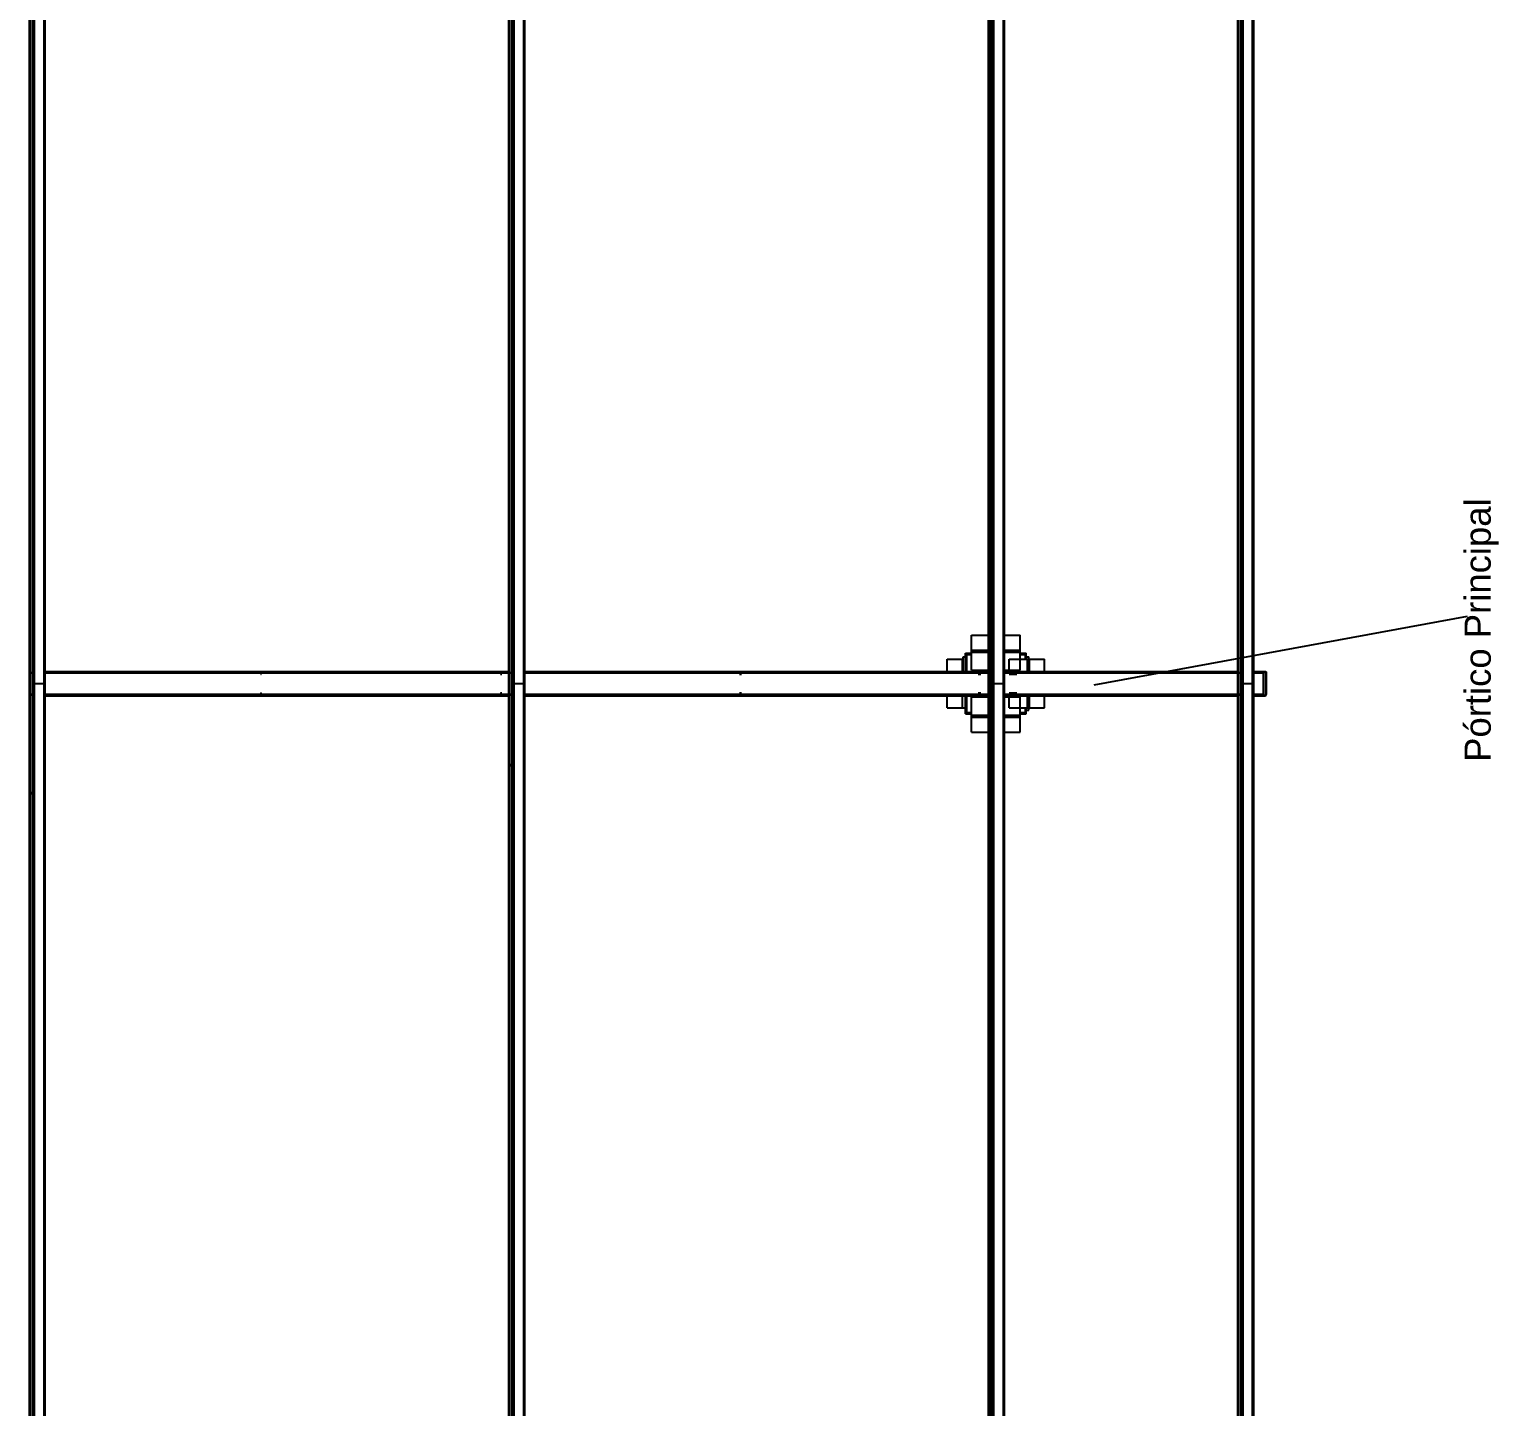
# Model space of a CAD drawing. Header units: millimetres. Extents: x 357 to 945, y 547 to 720.
# Drawn here: x 672.25 to 678.3, y 643.29 to 648.96 of the extents above; entities that cross this region are included whole.
import ezdxf

# ---------------------------------------------------------------- set-up
doc = ezdxf.new("R2010")
doc.units = ezdxf.units.MM
doc.layers.add('LCL-TEXTO4', color=4, linetype='Continuous')
doc.layers.add('PLANTA-VIS', color=7, linetype='Continuous')
doc.styles.add('ROMANS', font='arial.ttf')

msp = doc.modelspace()

# ---------------------------------------------------------------- linework, layer by layer
msp.add_line((678.16557, 646.54298), (676.62845, 646.25945))
at = {"layer": 'PLANTA-VIS'}
for p, q in [((672.24756, 646.26622), (672.24756, 650.11622)), ((672.25948, 646.26622), (672.25948, 650.11622)), ((672.26172, 646.26622), (672.26172, 650.11622)), ((672.26238, 646.26622), (672.26238, 650.11622)), ((672.26369, 646.26622), (672.26369, 650.11622)), ((672.26546, 646.26622), (672.26546, 650.11622)), ((672.26741, 646.26622), (672.26741, 650.11622)), ((672.30696, 646.26622), (672.30696, 650.11622)), ((672.3088, 646.26622), (672.3088, 650.11622)), ((672.31024, 646.26622), (672.31024, 650.11622)), ((672.31107, 646.26622), (672.31107, 650.11622)), ((672.31116, 646.26622), (672.31116, 650.11622)), ((674.22033, 646.26622), (674.22033, 650.11622)), ((674.22256, 646.26622), (674.22256, 650.11622)), ((674.23448, 646.26622), (674.23448, 650.11622)), ((674.23672, 646.26622), (674.23672, 650.11622)), ((674.23738, 646.26622), (674.23738, 650.11622)), ((674.23869, 646.26622), (674.23869, 650.11622)), ((674.24046, 646.26622), (674.24046, 650.11622)), ((674.24241, 646.26622), (674.24241, 650.11622)), ((674.28196, 646.26622), (674.28196, 650.11622)), ((674.2838, 646.26622), (674.2838, 650.11622)), ((674.28524, 646.26622), (674.28524, 650.11622)), ((674.28607, 646.26622), (674.28607, 650.11622)), ((674.28616, 646.26622), (674.28616, 650.11622)), ((676.19533, 646.26622), (676.19533, 650.11622)), ((676.19756, 646.26622), (676.19756, 650.11622)), ((676.20948, 646.26622), (676.20948, 650.11622)), ((676.21172, 646.26622), (676.21172, 650.11622)), ((676.21238, 646.26622), (676.21238, 650.11622)), ((676.21369, 646.26622), (676.21369, 650.11622)), ((676.21546, 646.26622), (676.21546, 650.11622)), ((676.21741, 646.26622), (676.21741, 650.11622)), ((676.25696, 646.26622), (676.25696, 650.11622)), ((676.2588, 646.26622), (676.2588, 650.11622)), ((676.26024, 646.26622), (676.26024, 650.11622)), ((676.26107, 646.26622), (676.26107, 650.11622)), ((676.26116, 646.26622), (676.26116, 650.11622)), ((677.22114, 646.26622), (677.22114, 650.11622)), ((677.22337, 646.26622), (677.22337, 650.11622)), ((677.22584, 646.26622), (677.22584, 650.11622)), ((677.23523, 646.26622), (677.23523, 650.11622)), ((677.23746, 646.26622), (677.23746, 650.11622)), ((677.23812, 646.26622), (677.23812, 650.11622)), ((677.23943, 646.26622), (677.23943, 650.11622)), ((677.2412, 646.26622), (677.2412, 650.11622)), ((677.24314, 646.26622), (677.24314, 650.11622)), ((677.2827, 646.26622), (677.2827, 650.11622)), ((677.28454, 646.26622), (677.28454, 650.11622)), ((677.28598, 646.26622), (677.28598, 650.11622)), ((677.28681, 646.26622), (677.28681, 650.11622)), ((677.2869, 646.26622), (677.2869, 650.11622)), ((676.20003, 646.26622), (676.20003, 649.89545)), ((674.22503, 646.26622), (674.22503, 649.77859)), ((672.25003, 646.26622), (672.25003, 649.66399)), ((676.12553, 646.40397), (676.12553, 646.46622)), ((676.12553, 646.46622), (676.19533, 646.46622)), ((676.26116, 646.46622), (676.32553, 646.46622)), ((676.32553, 646.40397), (676.32553, 646.46622)), ((676.10053, 646.34122), (676.10053, 646.39122)), ((676.10053, 646.39122), (676.12553, 646.39122)), ((676.10553, 646.38622), (676.12553, 646.38622)), ((676.10553, 646.31622), (676.10553, 646.38622)), ((676.12553, 646.39622), (676.12553, 646.40397)), ((676.12553, 646.40397), (676.19533, 646.40397)), ((676.12553, 646.32122), (676.12553, 646.39622)), ((676.12553, 646.39622), (676.19533, 646.39622)), ((676.26116, 646.40397), (676.32553, 646.40397)), ((676.26116, 646.39622), (676.32553, 646.39622)), ((676.32553, 646.39622), (676.32553, 646.40397)), ((676.32553, 646.32122), (676.32553, 646.39622)), ((676.32553, 646.39122), (676.35053, 646.39122)), ((676.32553, 646.38622), (676.34553, 646.38622)), ((676.34553, 646.38622), (676.34553, 646.36622)), ((676.35053, 646.36622), (676.35053, 646.39122)), ((676.02563, 646.36622), (676.08778, 646.36622)), ((676.02563, 646.31622), (676.02563, 646.36622)), ((676.08778, 646.36622), (676.09053, 646.36622)), ((676.08778, 646.31622), (676.08778, 646.36622)), ((676.09053, 646.31622), (676.09053, 646.37601)), ((676.09053, 646.37601), (676.10053, 646.37601)), ((676.10053, 646.34122), (676.10543, 646.34122)), ((676.10053, 646.31622), (676.10053, 646.34122)), ((676.10063, 646.31622), (676.10063, 646.34122)), ((676.10543, 646.36622), (676.10553, 646.36622)), ((676.10543, 646.31622), (676.10543, 646.36622)), ((676.12553, 646.32122), (676.19533, 646.32122)), ((676.26116, 646.32122), (676.32553, 646.32122)), ((676.28053, 646.31622), (676.28053, 646.36622)), ((676.28053, 646.36622), (676.35553, 646.36622)), ((676.35053, 646.37601), (676.36053, 646.37601)), ((676.35553, 646.31622), (676.35553, 646.36622)), ((676.36053, 646.31622), (676.36053, 646.37601)), ((676.36053, 646.36622), (676.36328, 646.36622)), ((676.36328, 646.31622), (676.36328, 646.36622)), ((676.36328, 646.36622), (676.42543, 646.36622)), ((676.42543, 646.31622), (676.42543, 646.36622)), ((672.24533, 646.26622), (672.24756, 646.26622)), ((672.24533, 646.26622), (672.24756, 646.26622)), ((672.24756, 646.26622), (672.25003, 646.26622)), ((672.24756, 646.26622), (672.25003, 646.26622)), ((672.24756, 642.41622), (672.24756, 646.26622)), ((672.25003, 646.31252), (672.25948, 646.31252)), ((672.25003, 646.31022), (672.25948, 646.31022)), ((672.25003, 645.81968), (672.25003, 646.26622)), ((672.25948, 646.26622), (672.26172, 646.26622)), ((672.25948, 646.26622), (672.26172, 646.26622)), ((672.25948, 642.41622), (672.25948, 646.26622)), ((672.26172, 646.26622), (672.26238, 646.26622)), ((672.26172, 646.26622), (672.26238, 646.26622)), ((672.26172, 642.41622), (672.26172, 646.26622)), ((672.26238, 646.26622), (672.26369, 646.26622)), ((672.26238, 646.26622), (672.26369, 646.26622)), ((672.26238, 642.41622), (672.26238, 646.26622)), ((672.26369, 646.26622), (672.26546, 646.26622)), ((672.26369, 646.26622), (672.26546, 646.26622)), ((672.26369, 642.41622), (672.26369, 646.26622)), ((672.26546, 646.26622), (672.26741, 646.26622)), ((672.26546, 646.26622), (672.26741, 646.26622)), ((672.26546, 642.41622), (672.26546, 646.26622)), ((672.26741, 646.26622), (672.30696, 646.26622)), ((672.26741, 646.26622), (672.30696, 646.26622)), ((672.26741, 642.41622), (672.26741, 646.26622)), ((672.30696, 646.26622), (672.3088, 646.26622)), ((672.30696, 646.26622), (672.3088, 646.26622)), ((672.30696, 642.41622), (672.30696, 646.26622)), ((672.3088, 646.26622), (672.31024, 646.26622)), ((672.3088, 646.26622), (672.31024, 646.26622)), ((672.3088, 642.41622), (672.3088, 646.26622)), ((672.31024, 646.26622), (672.31107, 646.26622)), ((672.31024, 646.26622), (672.31107, 646.26622)), ((672.31024, 642.41622), (672.31024, 646.26622)), ((672.31107, 646.26622), (672.31116, 646.26622)), ((672.31107, 646.26622), (672.31116, 646.26622)), ((672.31107, 642.41622), (672.31107, 646.26622)), ((672.31116, 646.31622), (674.22033, 646.31622)), ((672.31116, 646.31577), (674.22033, 646.31577)), ((672.31116, 646.31447), (674.22033, 646.31447)), ((672.31116, 646.31252), (674.22033, 646.31252)), ((672.31116, 646.31022), (674.22033, 646.31022)), ((672.31116, 642.41622), (672.31116, 646.26622)), ((673.19964, 646.30872), (673.20015, 646.30872)), ((673.19964, 646.30472), (673.20015, 646.30472)), ((673.20015, 646.30872), (673.20124, 646.30872)), ((673.20015, 646.30472), (673.20015, 646.30872)), ((673.20015, 646.30472), (673.20124, 646.30472)), ((674.18621, 646.30872), (674.18822, 646.30872)), ((674.18621, 646.30472), (674.18822, 646.30472)), ((674.18822, 646.30872), (674.19135, 646.30872)), ((674.18822, 646.30472), (674.18822, 646.30872)), ((674.18822, 646.30472), (674.19135, 646.30472)), ((674.22033, 646.26622), (674.22256, 646.26622)), ((674.22033, 646.26622), (674.22256, 646.26622)), ((674.22033, 642.41622), (674.22033, 646.26622)), ((674.22256, 646.26622), (674.22503, 646.26622)), ((674.22256, 646.26622), (674.22503, 646.26622)), ((674.22256, 642.41622), (674.22256, 646.26622)), ((674.22503, 646.31252), (674.23448, 646.31252)), ((674.22503, 646.31022), (674.23448, 646.31022)), ((674.22503, 645.93402), (674.22503, 646.26622)), ((674.23448, 646.26622), (674.23672, 646.26622)), ((674.23448, 646.26622), (674.23672, 646.26622)), ((674.23448, 642.41622), (674.23448, 646.26622)), ((674.23672, 646.26622), (674.23738, 646.26622)), ((674.23672, 646.26622), (674.23738, 646.26622)), ((674.23672, 642.41622), (674.23672, 646.26622)), ((674.23738, 646.26622), (674.23869, 646.26622)), ((674.23738, 646.26622), (674.23869, 646.26622)), ((674.23738, 642.41622), (674.23738, 646.26622)), ((674.23869, 646.26622), (674.24046, 646.26622)), ((674.23869, 646.26622), (674.24046, 646.26622)), ((674.23869, 642.41622), (674.23869, 646.26622)), ((674.24046, 646.26622), (674.24241, 646.26622)), ((674.24046, 646.26622), (674.24241, 646.26622)), ((674.24046, 642.41622), (674.24046, 646.26622)), ((674.24241, 646.26622), (674.28196, 646.26622)), ((674.24241, 646.26622), (674.28196, 646.26622)), ((674.24241, 642.41622), (674.24241, 646.26622)), ((674.28196, 646.26622), (674.2838, 646.26622)), ((674.28196, 646.26622), (674.2838, 646.26622)), ((674.28196, 642.41622), (674.28196, 646.26622)), ((674.2838, 646.26622), (674.28524, 646.26622)), ((674.2838, 646.26622), (674.28524, 646.26622)), ((674.2838, 642.41622), (674.2838, 646.26622)), ((674.28524, 646.26622), (674.28607, 646.26622)), ((674.28524, 646.26622), (674.28607, 646.26622)), ((674.28524, 642.41622), (674.28524, 646.26622)), ((674.28607, 646.26622), (674.28616, 646.26622)), ((674.28607, 646.26622), (674.28616, 646.26622)), ((674.28607, 642.41622), (674.28607, 646.26622)), ((674.28616, 646.31622), (676.19533, 646.31622)), ((674.28616, 646.31577), (676.19533, 646.31577)), ((674.28616, 646.31447), (676.19533, 646.31447)), ((674.28616, 646.31252), (676.19533, 646.31252)), ((674.28616, 646.31022), (676.19533, 646.31022)), ((674.28616, 642.41622), (674.28616, 646.26622)), ((675.17004, 646.30872), (675.17416, 646.30872)), ((675.17004, 646.30472), (675.17416, 646.30472)), ((675.17416, 646.30872), (675.17875, 646.30872)), ((675.17416, 646.30472), (675.17416, 646.30872)), ((675.17416, 646.30472), (675.17875, 646.30472)), ((676.15218, 646.30872), (676.15831, 646.30872)), ((676.15218, 646.30472), (676.15831, 646.30472)), ((676.15831, 646.30872), (676.16355, 646.30872)), ((676.15831, 646.30472), (676.15831, 646.30872)), ((676.15831, 646.30472), (676.16355, 646.30472)), ((676.19533, 646.26622), (676.19756, 646.26622)), ((676.19533, 646.26622), (676.19756, 646.26622)), ((676.19533, 642.41622), (676.19533, 646.26622)), ((676.19756, 646.26622), (676.20003, 646.26622)), ((676.19756, 646.26622), (676.20003, 646.26622)), ((676.19756, 642.41622), (676.19756, 646.26622)), ((676.20003, 646.31252), (676.20948, 646.31252)), ((676.20003, 646.31022), (676.20948, 646.31022)), ((676.20003, 646.04837), (676.20003, 646.26622)), ((676.20948, 646.26622), (676.21172, 646.26622)), ((676.20948, 646.26622), (676.21172, 646.26622)), ((676.20948, 642.41622), (676.20948, 646.26622)), ((676.21172, 646.26622), (676.21238, 646.26622)), ((676.21172, 646.26622), (676.21238, 646.26622)), ((676.21172, 642.41622), (676.21172, 646.26622)), ((676.21238, 646.26622), (676.21369, 646.26622)), ((676.21238, 646.26622), (676.21369, 646.26622)), ((676.21238, 642.41622), (676.21238, 646.26622)), ((676.21369, 646.26622), (676.21546, 646.26622)), ((676.21369, 646.26622), (676.21546, 646.26622)), ((676.21369, 642.41622), (676.21369, 646.26622)), ((676.21546, 646.26622), (676.21741, 646.26622)), ((676.21546, 646.26622), (676.21741, 646.26622)), ((676.21546, 642.41622), (676.21546, 646.26622)), ((676.21741, 646.26622), (676.25696, 646.26622)), ((676.21741, 646.26622), (676.25696, 646.26622)), ((676.21741, 642.41622), (676.21741, 646.26622)), ((676.25696, 646.26622), (676.2588, 646.26622)), ((676.25696, 646.26622), (676.2588, 646.26622)), ((676.25696, 642.41622), (676.25696, 646.26622)), ((676.2588, 646.26622), (676.26024, 646.26622)), ((676.2588, 646.26622), (676.26024, 646.26622)), ((676.2588, 642.41622), (676.2588, 646.26622)), ((676.26024, 646.26622), (676.26107, 646.26622)), ((676.26024, 646.26622), (676.26107, 646.26622)), ((676.26024, 642.41622), (676.26024, 646.26622)), ((676.26107, 646.26622), (676.26116, 646.26622)), ((676.26107, 646.26622), (676.26116, 646.26622)), ((676.26107, 642.41622), (676.26107, 646.26622)), ((676.26116, 646.31622), (677.22114, 646.31622)), ((676.26116, 646.31577), (677.22114, 646.31577)), ((676.26116, 646.31447), (677.22114, 646.31447)), ((676.26116, 646.31252), (677.22114, 646.31252)), ((676.26116, 646.31022), (677.22114, 646.31022)), ((676.26116, 642.41622), (676.26116, 646.26622)), ((676.28032, 646.30472), (676.28776, 646.30472)), ((676.28033, 646.30872), (676.28776, 646.30872)), ((676.28776, 646.30872), (676.31191, 646.30872)), ((676.28776, 646.30472), (676.28776, 646.30872)), ((676.28776, 646.30472), (676.31191, 646.30472)), ((677.22114, 646.26622), (677.22337, 646.26622)), ((677.22114, 646.26622), (677.22337, 646.26622)), ((677.22114, 642.41622), (677.22114, 646.26622)), ((677.22337, 646.26622), (677.22584, 646.26622)), ((677.22337, 646.26622), (677.22584, 646.26622)), ((677.22337, 642.41622), (677.22337, 646.26622)), ((677.22584, 646.31252), (677.23523, 646.31252)), ((677.22584, 646.31022), (677.23523, 646.31022)), ((677.22584, 642.41622), (677.22584, 646.26622)), ((677.23523, 646.26622), (677.23746, 646.26622)), ((677.23523, 646.26622), (677.23746, 646.26622)), ((677.23523, 642.41622), (677.23523, 646.26622)), ((677.23746, 646.26622), (677.23812, 646.26622)), ((677.23746, 646.26622), (677.23812, 646.26622)), ((677.23746, 642.41622), (677.23746, 646.26622)), ((677.23812, 646.26622), (677.23943, 646.26622)), ((677.23812, 646.26622), (677.23943, 646.26622)), ((677.23812, 642.41622), (677.23812, 646.26622)), ((677.23943, 646.26622), (677.2412, 646.26622)), ((677.23943, 646.26622), (677.2412, 646.26622)), ((677.23943, 642.41622), (677.23943, 646.26622)), ((677.2412, 646.26622), (677.24314, 646.26622)), ((677.2412, 646.26622), (677.24314, 646.26622)), ((677.2412, 642.41622), (677.2412, 646.26622)), ((677.24314, 646.26622), (677.2827, 646.26622)), ((677.24314, 646.26622), (677.2827, 646.26622)), ((677.24314, 642.41622), (677.24314, 646.26622)), ((677.2827, 646.26622), (677.28454, 646.26622)), ((677.2827, 646.26622), (677.28454, 646.26622)), ((677.2827, 642.41622), (677.2827, 646.26622)), ((677.28454, 646.26622), (677.28598, 646.26622)), ((677.28454, 646.26622), (677.28598, 646.26622)), ((677.28454, 642.41622), (677.28454, 646.26622)), ((677.28598, 646.26622), (677.28681, 646.26622)), ((677.28598, 646.26622), (677.28681, 646.26622)), ((677.28598, 642.41622), (677.28598, 646.26622)), ((677.28681, 646.26622), (677.2869, 646.26622)), ((677.28681, 646.26622), (677.2869, 646.26622)), ((677.28681, 642.41622), (677.28681, 646.26622)), ((677.2869, 646.31622), (677.3267, 646.31622)), ((677.2869, 646.31577), (677.32704, 646.31577)), ((677.2869, 646.31447), (677.32733, 646.31447)), ((677.2869, 646.31252), (677.32752, 646.31252)), ((677.2869, 646.31022), (677.32759, 646.31022)), ((677.2869, 642.41622), (677.2869, 646.26622)), ((677.3267, 646.31622), (677.33342, 646.31622)), ((677.3267, 646.31622), (677.32704, 646.31577)), ((677.32704, 646.31577), (677.32733, 646.31447)), ((677.32733, 646.31447), (677.32752, 646.31252)), ((677.32746, 646.31322), (677.33342, 646.31322)), ((677.32752, 646.31252), (677.32759, 646.31022)), ((677.32759, 646.22222), (677.32759, 646.31022)), ((677.33342, 646.31622), (677.33572, 646.31577)), ((677.33342, 646.31322), (677.33457, 646.31299)), ((677.33457, 646.31299), (677.33555, 646.31234)), ((677.33555, 646.31234), (677.3362, 646.31137)), ((677.33572, 646.31577), (677.33767, 646.31447)), ((677.3362, 646.31137), (677.33642, 646.31022)), ((677.33642, 646.22222), (677.33642, 646.31022)), ((677.33767, 646.31447), (677.33897, 646.31252)), ((677.33897, 646.31252), (677.33942, 646.31022)), ((677.33942, 646.22222), (677.33942, 646.31022)), ((672.25003, 646.22222), (672.25948, 646.22222)), ((672.25003, 646.21993), (672.25948, 646.21993)), ((672.31116, 646.22222), (674.22033, 646.22222)), ((672.31116, 646.21993), (674.22033, 646.21993)), ((672.31116, 646.21798), (674.22033, 646.21798)), ((672.31116, 646.21668), (674.22033, 646.21668)), ((672.31116, 646.21622), (674.22033, 646.21622)), ((673.19964, 646.22772), (673.20015, 646.22772)), ((673.19964, 646.22372), (673.20015, 646.22372)), ((673.20015, 646.22772), (673.20124, 646.22772)), ((673.20015, 646.22372), (673.20015, 646.22772)), ((673.20015, 646.22372), (673.20124, 646.22372)), ((674.18621, 646.22772), (674.18822, 646.22772)), ((674.18621, 646.22372), (674.18822, 646.22372)), ((674.18822, 646.22772), (674.19135, 646.22772)), ((674.18822, 646.22372), (674.18822, 646.22772)), ((674.18822, 646.22372), (674.19135, 646.22372)), ((674.22503, 646.22222), (674.23448, 646.22222)), ((674.22503, 646.21993), (674.23448, 646.21993)), ((674.28616, 646.22222), (676.19533, 646.22222)), ((674.28616, 646.21993), (676.19533, 646.21993)), ((674.28616, 646.21798), (676.19533, 646.21798)), ((674.28616, 646.21668), (676.19533, 646.21668)), ((674.28616, 646.21622), (676.19533, 646.21622)), ((675.17004, 646.22772), (675.17416, 646.22772)), ((675.17004, 646.22372), (675.17416, 646.22372)), ((675.17416, 646.22772), (675.17875, 646.22772)), ((675.17416, 646.22372), (675.17416, 646.22772)), ((675.17416, 646.22372), (675.17875, 646.22372)), ((676.02563, 646.16622), (676.02563, 646.21622)), ((676.08778, 646.16622), (676.08778, 646.21622)), ((676.10048, 646.16622), (676.10048, 646.21622)), ((676.10063, 646.19122), (676.10063, 646.21622)), ((676.10543, 646.16622), (676.10543, 646.21622)), ((676.10553, 646.14622), (676.10553, 646.21622)), ((676.12553, 646.21122), (676.19533, 646.21122)), ((676.12553, 646.13622), (676.12553, 646.21122)), ((676.15218, 646.22772), (676.15831, 646.22772)), ((676.15218, 646.22372), (676.15831, 646.22372)), ((676.15831, 646.22772), (676.16355, 646.22772)), ((676.15831, 646.22372), (676.15831, 646.22772)), ((676.15831, 646.22372), (676.16355, 646.22372)), ((676.20003, 646.22222), (676.20948, 646.22222)), ((676.20003, 646.21993), (676.20948, 646.21993)), ((676.26116, 646.22222), (677.22114, 646.22222)), ((676.26116, 646.21993), (677.22114, 646.21993)), ((676.26116, 646.21798), (677.22114, 646.21798)), ((676.26116, 646.21668), (677.22114, 646.21668)), ((676.26116, 646.21622), (677.22114, 646.21622)), ((676.26116, 646.21122), (676.32553, 646.21122)), ((676.28032, 646.22772), (676.28776, 646.22772)), ((676.28033, 646.22372), (676.28776, 646.22372)), ((676.28053, 646.16622), (676.28053, 646.21622)), ((676.28776, 646.22772), (676.31191, 646.22772)), ((676.28776, 646.22372), (676.28776, 646.22772)), ((676.28776, 646.22372), (676.31191, 646.22372)), ((676.32553, 646.13622), (676.32553, 646.21122)), ((676.35553, 646.16622), (676.35553, 646.21622)), ((676.36053, 646.15643), (676.36053, 646.21622)), ((676.36328, 646.16622), (676.36328, 646.21622)), ((676.42543, 646.16622), (676.42543, 646.21622)), ((677.22584, 646.22222), (677.23523, 646.22222)), ((677.22584, 646.21993), (677.23523, 646.21993)), ((677.2869, 646.22222), (677.32759, 646.22222)), ((677.2869, 646.21993), (677.32752, 646.21993)), ((677.2869, 646.21798), (677.32733, 646.21798)), ((677.2869, 646.21668), (677.32704, 646.21668)), ((677.2869, 646.21622), (677.3267, 646.21622)), ((677.3267, 646.21622), (677.32704, 646.21668)), ((677.3267, 646.21622), (677.33342, 646.21622)), ((677.32704, 646.21668), (677.32733, 646.21798)), ((677.32733, 646.21798), (677.32752, 646.21993)), ((677.32745, 646.21922), (677.33342, 646.21922)), ((677.32752, 646.21993), (677.32759, 646.22222)), ((677.33342, 646.21922), (677.33457, 646.21945)), ((677.33342, 646.21622), (677.33572, 646.21668)), ((677.33457, 646.21945), (677.33555, 646.2201)), ((677.33555, 646.2201), (677.3362, 646.22108)), ((677.33572, 646.21668), (677.33767, 646.21798)), ((677.3362, 646.22108), (677.33642, 646.22222)), ((677.33767, 646.21798), (677.33897, 646.21993)), ((677.33897, 646.21993), (677.33942, 646.22222)), ((676.02563, 646.16622), (676.08778, 646.16622)), ((676.08778, 646.16622), (676.10048, 646.16622)), ((676.10048, 646.16622), (676.10053, 646.16622)), ((676.10053, 646.19122), (676.10543, 646.19122)), ((676.10053, 646.14122), (676.10053, 646.19122)), ((676.10053, 646.14122), (676.12553, 646.14122)), ((676.10543, 646.16622), (676.10553, 646.16622)), ((676.12553, 646.14622), (676.10553, 646.14622)), ((676.28053, 646.16622), (676.35553, 646.16622)), ((676.34553, 646.14622), (676.32553, 646.14622)), ((676.32553, 646.14122), (676.35053, 646.14122)), ((676.34553, 646.16622), (676.34553, 646.14622)), ((676.35053, 646.14122), (676.35053, 646.16622)), ((676.35053, 646.15643), (676.36053, 646.15643)), ((676.36053, 646.16622), (676.36328, 646.16622)), ((676.36328, 646.16622), (676.42543, 646.16622)), ((676.12553, 646.13622), (676.19533, 646.13622)), ((676.12553, 646.12847), (676.12553, 646.13622)), ((676.12553, 646.06622), (676.12553, 646.12847)), ((676.12553, 646.12847), (676.19533, 646.12847)), ((676.26116, 646.13622), (676.32553, 646.13622)), ((676.26116, 646.12847), (676.32553, 646.12847)), ((676.32553, 646.12847), (676.32553, 646.13622)), ((676.32553, 646.06622), (676.32553, 646.12847)), ((676.12553, 646.06622), (676.19533, 646.06622)), ((676.19814, 646.04819), (676.19814, 646.04829)), ((676.19814, 646.04656), (676.19814, 646.04819)), ((676.19814, 646.04819), (676.20948, 646.04819)), ((676.20003, 642.41622), (676.20003, 646.04545)), ((676.20003, 646.04334), (676.20948, 646.04334)), ((676.26116, 646.06622), (676.32553, 646.06622)), ((676.20083, 645.97551), (676.20948, 645.97551)), ((676.20906, 645.97066), (676.20948, 645.97066)), ((674.22314, 645.93339), (674.22314, 645.93394)), ((674.22314, 645.92859), (674.22314, 645.93339)), ((674.22314, 645.93339), (674.23448, 645.93339)), ((674.22314, 645.92859), (674.23448, 645.92859)), ((674.22503, 642.41622), (674.22503, 645.92859)), ((674.23426, 645.86146), (674.23448, 645.86146)), ((672.24814, 645.81876), (672.24814, 645.81959)), ((672.24814, 645.81399), (672.24814, 645.81876)), ((672.24814, 645.81876), (672.25948, 645.81876)), ((672.24814, 645.81399), (672.25948, 645.81399)), ((672.25003, 642.41622), (672.25003, 645.81399))]:
    msp.add_line(p, q, dxfattribs=at)

# ---------------------------------------------------------------- texts
at = {"layer": 'LCL-TEXTO4', "insert": (678.15544, 645.94423), "char_height": 0.1074311, "width": 2.2064682, "attachment_point": 1, "rotation": 90, "style": 'ROMANS'}
msp.add_mtext('{\\fArial|b0|i0|c0|p34;\\H1.00007x;\\C2;Pórtico Principal }', dxfattribs=at)

doc.saveas('drawing.dxf')
